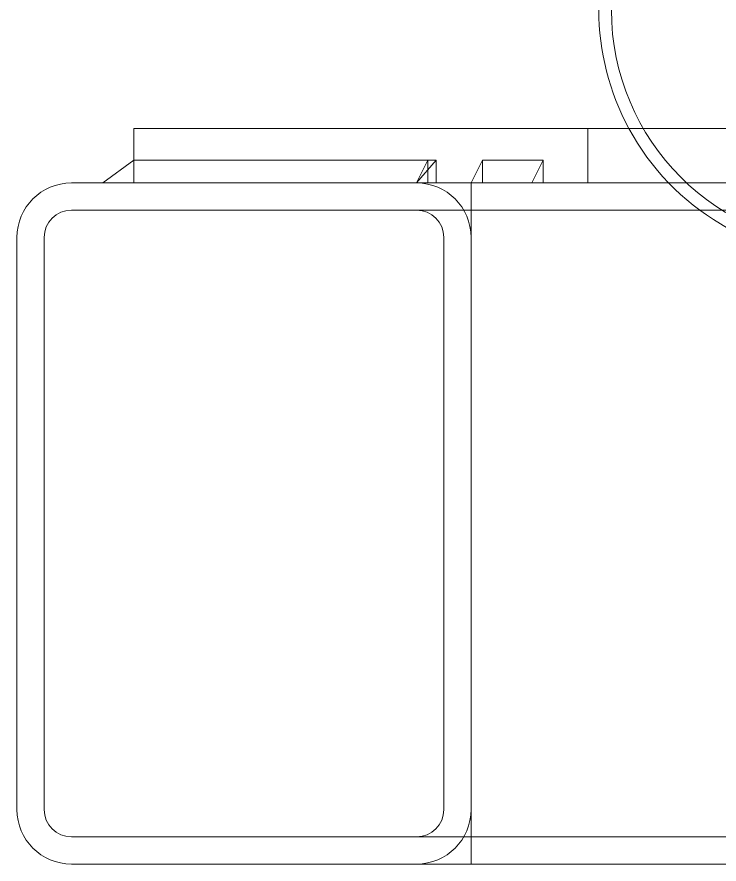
# Model space of a CAD drawing. Header units: millimetres. Extents: x -6314 to 11113, y -129 to 3675.
# Drawn here: x -2531.89 to -2500.97, y 1980.71 to 2018.02 of the extents above; entities that cross this region are included whole.
import ezdxf

# ---------------------------------------------------------------- set-up
doc = ezdxf.new("R2010")
doc.units = ezdxf.units.MM
doc.layers.add('Equipment', color=123, linetype='Continuous')
doc.dimstyles.new('ISO-25', dxfattribs={"dimtxt": 2.5, "dimasz": 2.5, "dimexe": 1.25, "dimexo": 0.625, "dimtad": 1, "dimtxsty": 'Standard', "dimcen": 2.5, "dimadec": 0, "dimazin": 0, "dimtfac": 1, "dimtmove": 0, "dimatfit": 3, "dimfxl": 1, "dimarcsym": 0})

# ---------------------------------------------------------------- blocks, each defined once
blk = doc.blocks.new('A$C161d446f')
at = {"layer": 'Equipment', "linetype": 'Continuous', "lineweight": 0, "extrusion": (0, 1, 0)}
for p, q in [((150.754, 335.615), (116.113, 335.615)), ((150.754, 335.615), (150.754, 333.215)), ((170.754, 335.615), (150.754, 335.615)), ((170.754, 335.615), (170.754, 334.215)), ((153.222, 333.215), (152.722, 334.215)), ((152.722, 334.215), (152.722, 333.215)), ((155.4, 334.215), (152.722, 334.215)), ((155.9, 333.215), (155.4, 334.215)), ((155.4, 333.215), (155.4, 334.215)), ((158.3, 333.215), (157.434, 334.215)), ((157.434, 333.215), (157.434, 334.215)), ((157.434, 334.215), (170.754, 334.215)), ((158.3, 333.215), (157.8, 334.215)), ((157.8, 334.215), (157.8, 333.215)), ((172.12, 333.215), (170.754, 334.215)), ((170.754, 334.215), (170.754, 333.215)), ((170.754, 334.215), (170.754, 333.215)), ((173.5, 333.215), (-148.1, 333.215)), ((155.9, 333.215), (155.9, 330.815)), ((173.5, 332.015), (-148.1, 332.015)), ((155.9, 305.615), (155.9, 330.815)), ((155.9, 330.815), (155.9, 305.615)), ((157.1, 330.815), (157.1, 305.615)), ((157.1, 305.615), (157.1, 330.815)), ((174.7, 305.615), (174.7, 330.815)), ((174.7, 330.815), (174.7, 305.615)), ((175.9, 305.615), (175.9, 330.815)), ((175.9, 305.615), (175.9, 330.815)), ((155.9, 305.615), (155.9, 303.215)), ((173.5, 304.415), (-148.1, 304.415)), ((173.5, 303.215), (-148.1, 303.215))]:
    blk.add_line(p, q, dxfattribs=at)
at = {"layer": 'Equipment', "linetype": 'Continuous', "lineweight": 0, "extrusion": (0, 0, -1)}
for centre, radius, start, end in [((-139.3, 340.835), 10.419, 180, 270), ((-139.3, 340.835), 10.973, 180, 208.4064), ((-139.3, 340.835), 10.973, 208.4064, 270), ((-158.3, 330.815), 2.4, 0, 90), ((-173.5, 330.815), 2.4, 90, 180), ((-158.3, 330.815), 1.2, 0, 90), ((-173.5, 330.815), 1.2, 90, 180), ((-158.3, 305.615), 2.4, 270, 0), ((-158.3, 305.615), 1.2, 270, 0), ((-173.5, 305.615), 2.4, 180, 270), ((-173.5, 305.615), 1.2, 180, 270)]:
    blk.add_arc(centre, radius, start, end, dxfattribs=at)
at = {"layer": 'Equipment', "linetype": 'Continuous', "lineweight": 0}
for centre, radius, start, end in [((158.3, 330.815), 2.4, 90, 180), ((173.5, 330.815), 2.4, 0, 90), ((158.3, 330.815), 1.2, 90, 180), ((173.5, 330.815), 1.2, 0, 90), ((158.3, 305.615), 2.4, 180, 270), ((158.3, 305.615), 1.2, 180, 270), ((173.5, 305.615), 2.4, 270, 0), ((173.5, 305.615), 1.2, 270, 0)]:
    blk.add_arc(centre, radius, start, end, dxfattribs=at)

msp = doc.modelspace()

# ---------------------------------------------------------------- block references
at = {"xscale": -1}
msp.add_blockref('A$C161d446f', (-2355.993, 1677.491), dxfattribs=at)

# ---------------------------------------------------------------- leaders
at = {"linetype": 'Continuous', "lineweight": -3}
msp.add_leader([(-2512.658, 2025.555), (-2571.84, 2014.963), (-2649.954, 2014.963)], dimstyle='ISO-25', override={"dimscale": 10, "dimtad": 0}, dxfattribs=at)

doc.saveas('drawing.dxf')
